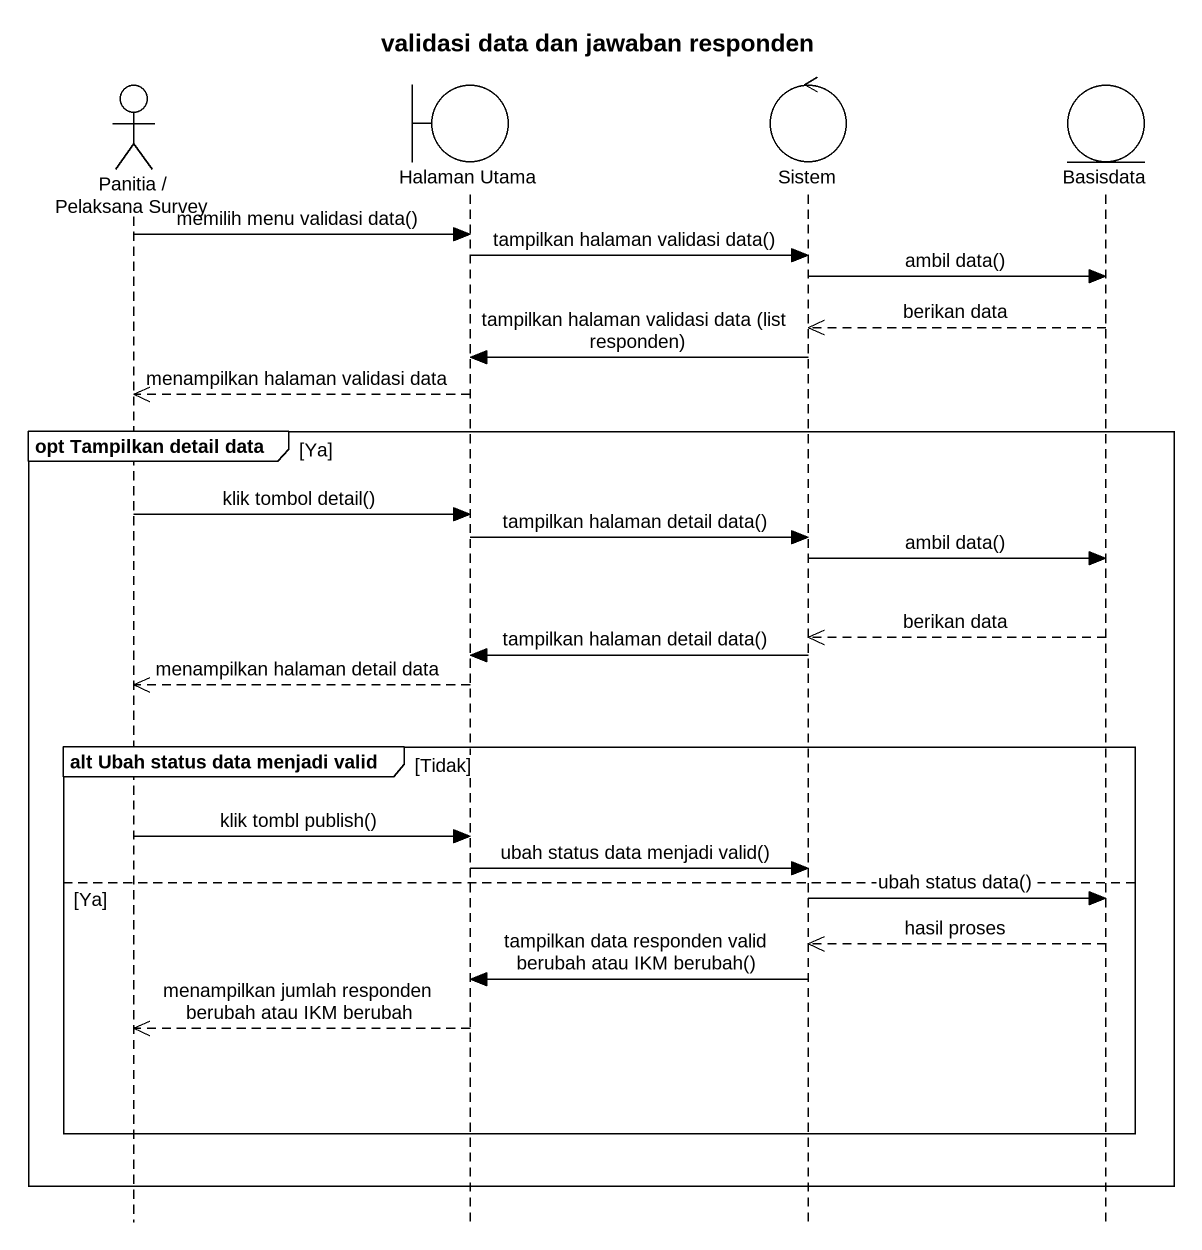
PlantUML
@startuml
title validasi data dan jawaban responden
hide footbox
actor "Panitia / Pelaksana Survey" as Panitia_Pelaksana_Survey #FFFFFF
boundary "Halaman Utama" as Halaman_Utama #FFFFFF
control Sistem #FFFFFF
entity Basisdata #FFFFFF

Panitia_Pelaksana_Survey -> Halaman_Utama : memilih menu validasi data()
Halaman_Utama -> Sistem : tampilkan halaman validasi data()
Sistem -> Basisdata : ambil data()
Basisdata -->> Sistem : berikan data
Sistem -> Halaman_Utama : tampilkan halaman validasi data (list responden)
Halaman_Utama -->> Panitia_Pelaksana_Survey : menampilkan halaman validasi data
group opt Tampilkan detail data [Ya]
  Panitia_Pelaksana_Survey -> Halaman_Utama : klik tombol detail()
  Halaman_Utama -> Sistem : tampilkan halaman detail data()
  Sistem -> Basisdata : ambil data()
  Basisdata -->> Sistem : berikan data
  Sistem -> Halaman_Utama : tampilkan halaman detail data()
  Halaman_Utama -->> Panitia_Pelaksana_Survey : menampilkan halaman detail data
  group alt Ubah status data menjadi valid [Tidak]
    Panitia_Pelaksana_Survey -> Halaman_Utama : klik tombl publish()
    Halaman_Utama -> Sistem : ubah status data menjadi valid()
  else Ya
    Sistem -> Basisdata : ubah status data()
    Basisdata -->> Sistem : hasil proses
    Sistem -> Halaman_Utama : tampilkan data responden valid berubah atau IKM berubah()
    Halaman_Utama -->> Panitia_Pelaksana_Survey : menampilkan jumlah responden berubah atau IKM berubah
  end
end
@enduml
